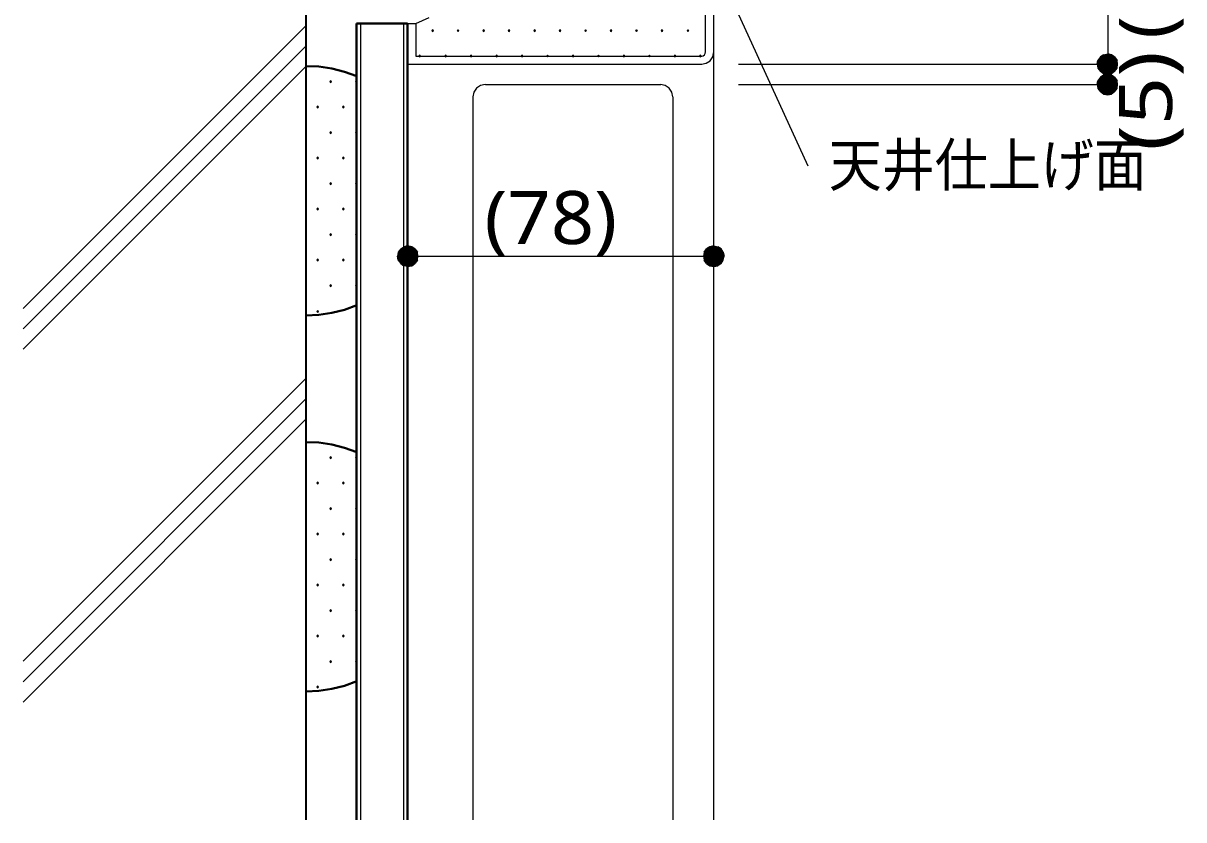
# Model space of a CAD drawing. Header units: millimetres. Extents: x 0 to 420, y 0 to 297.
# Drawn here: x 231.7 to 288.6, y 160.3 to 199.3 of the extents above; entities that cross this region are included whole.
import ezdxf
from ezdxf.enums import TextEntityAlignment as Align

# ---------------------------------------------------------------- set-up
doc = ezdxf.new("R2010")
doc.units = ezdxf.units.MM
doc.styles.add('kst32b', font='NotoSansJP-Variable.ttf')

msp = doc.modelspace()

# ---------------------------------------------------------------- hatches: boundary and pattern name
for points in [[(251.799, 198.967), (251.778, 198.946), (251.756, 198.924), (251.778, 198.903), (251.799, 198.882), (251.82, 198.903), (251.841, 198.924), (251.82, 198.946), (251.799, 198.967)], [(253.048, 198.967), (253.026, 198.946), (253.005, 198.924), (253.026, 198.903), (253.048, 198.882), (253.069, 198.903), (253.09, 198.924), (253.069, 198.946), (253.048, 198.967)], [(254.296, 198.967), (254.275, 198.946), (254.254, 198.924), (254.275, 198.903), (254.296, 198.882), (254.318, 198.903), (254.339, 198.924), (254.318, 198.946), (254.296, 198.967)], [(255.545, 198.967), (255.524, 198.946), (255.503, 198.924), (255.524, 198.903), (255.545, 198.882), (255.566, 198.903), (255.587, 198.924), (255.566, 198.946), (255.545, 198.967)], [(256.794, 198.967), (256.773, 198.946), (256.752, 198.924), (256.773, 198.903), (256.794, 198.882), (256.815, 198.903), (256.836, 198.924), (256.815, 198.946), (256.794, 198.967)], [(258.043, 198.967), (258.022, 198.946), (258, 198.924), (258.022, 198.903), (258.043, 198.882), (258.064, 198.903), (258.085, 198.924), (258.064, 198.946), (258.043, 198.967)], [(259.292, 198.967), (259.271, 198.946), (259.249, 198.924), (259.271, 198.903), (259.292, 198.882), (259.313, 198.903), (259.334, 198.924), (259.313, 198.946), (259.292, 198.967)], [(260.541, 198.967), (260.519, 198.946), (260.498, 198.924), (260.519, 198.903), (260.541, 198.882), (260.562, 198.903), (260.583, 198.924), (260.562, 198.946), (260.541, 198.967)], [(261.789, 198.967), (261.768, 198.946), (261.747, 198.924), (261.768, 198.903), (261.789, 198.882), (261.811, 198.903), (261.832, 198.924), (261.811, 198.946), (261.789, 198.967)], [(263.038, 198.967), (263.017, 198.946), (262.996, 198.924), (263.017, 198.903), (263.038, 198.882), (263.059, 198.903), (263.08, 198.924), (263.059, 198.946), (263.038, 198.967)], [(264.308, 198.967), (264.287, 198.946), (264.266, 198.924), (264.287, 198.903), (264.308, 198.882), (264.329, 198.903), (264.35, 198.924), (264.329, 198.946), (264.308, 198.967)], [(251.164, 197.718), (251.143, 197.697), (251.121, 197.675), (251.143, 197.654), (251.164, 197.633), (251.185, 197.654), (251.206, 197.675), (251.185, 197.697), (251.164, 197.718)], [(252.434, 197.718), (252.412, 197.697), (252.391, 197.675), (252.412, 197.654), (252.434, 197.633), (252.455, 197.654), (252.476, 197.675), (252.455, 197.697), (252.434, 197.718)], [(253.682, 197.718), (253.661, 197.697), (253.64, 197.675), (253.661, 197.654), (253.682, 197.633), (253.704, 197.654), (253.725, 197.675), (253.704, 197.697), (253.682, 197.718)], [(254.931, 197.718), (254.91, 197.697), (254.889, 197.675), (254.91, 197.654), (254.931, 197.633), (254.953, 197.654), (254.974, 197.675), (254.953, 197.697), (254.931, 197.718)], [(256.18, 197.718), (256.159, 197.697), (256.138, 197.675), (256.159, 197.654), (256.18, 197.633), (256.201, 197.654), (256.223, 197.675), (256.201, 197.697), (256.18, 197.718)], [(257.429, 197.718), (257.408, 197.697), (257.387, 197.675), (257.408, 197.654), (257.429, 197.633), (257.45, 197.654), (257.471, 197.675), (257.45, 197.697), (257.429, 197.718)], [(258.678, 197.718), (258.657, 197.697), (258.636, 197.675), (258.657, 197.654), (258.678, 197.633), (258.699, 197.654), (258.72, 197.675), (258.699, 197.697), (258.678, 197.718)], [(259.927, 197.718), (259.905, 197.697), (259.884, 197.675), (259.905, 197.654), (259.927, 197.633), (259.948, 197.654), (259.969, 197.675), (259.948, 197.697), (259.927, 197.718)], [(261.175, 197.718), (261.154, 197.697), (261.133, 197.675), (261.154, 197.654), (261.175, 197.633), (261.197, 197.654), (261.218, 197.675), (261.197, 197.697), (261.175, 197.718)], [(262.424, 197.718), (262.403, 197.697), (262.382, 197.675), (262.403, 197.654), (262.424, 197.633), (262.446, 197.654), (262.467, 197.675), (262.446, 197.697), (262.424, 197.718)], [(263.673, 197.718), (263.652, 197.697), (263.631, 197.675), (263.652, 197.654), (263.673, 197.633), (263.694, 197.654), (263.716, 197.675), (263.694, 197.697), (263.673, 197.718)], [(264.922, 197.718), (264.901, 197.697), (264.88, 197.675), (264.901, 197.654), (264.922, 197.633), (264.943, 197.654), (264.964, 197.675), (264.943, 197.697), (264.922, 197.718)], [(285.348, 197.083), (285.369, 197.273), (284.882, 197.273), (285.348, 197.083)], [(246.803, 196.469), (246.782, 196.448), (246.761, 196.427), (246.782, 196.405), (246.803, 196.384), (246.825, 196.405), (246.846, 196.427), (246.825, 196.448), (246.803, 196.469)], [(248.052, 196.469), (248.031, 196.448), (248.01, 196.427), (248.031, 196.405), (248.052, 196.384), (248.073, 196.405), (248.095, 196.427), (248.073, 196.448), (248.052, 196.469)], [(285.348, 196.088), (285.369, 196.279), (284.882, 196.279), (285.348, 196.088)], [(246.168, 195.22), (246.147, 195.199), (246.126, 195.178), (246.147, 195.157), (246.168, 195.136), (246.189, 195.157), (246.211, 195.178), (246.189, 195.199), (246.168, 195.22)], [(247.417, 195.22), (247.396, 195.199), (247.375, 195.178), (247.396, 195.157), (247.417, 195.136), (247.438, 195.157), (247.46, 195.178), (247.438, 195.199), (247.417, 195.22)], [(246.803, 193.971), (246.782, 193.95), (246.761, 193.929), (246.782, 193.908), (246.803, 193.887), (246.825, 193.908), (246.846, 193.929), (246.825, 193.95), (246.803, 193.971)], [(248.052, 193.971), (248.031, 193.95), (248.01, 193.929), (248.031, 193.908), (248.052, 193.887), (248.073, 193.908), (248.095, 193.929), (248.073, 193.95), (248.052, 193.971)], [(246.168, 192.722), (246.147, 192.701), (246.126, 192.68), (246.147, 192.659), (246.168, 192.638), (246.189, 192.659), (246.211, 192.68), (246.189, 192.701), (246.168, 192.722)], [(247.417, 192.722), (247.396, 192.701), (247.375, 192.68), (247.396, 192.659), (247.417, 192.638), (247.438, 192.659), (247.46, 192.68), (247.438, 192.701), (247.417, 192.722)], [(246.803, 191.474), (246.782, 191.453), (246.761, 191.431), (246.782, 191.41), (246.803, 191.389), (246.825, 191.41), (246.846, 191.431), (246.825, 191.453), (246.803, 191.474)], [(248.052, 191.474), (248.031, 191.453), (248.01, 191.431), (248.031, 191.41), (248.052, 191.389), (248.073, 191.41), (248.095, 191.431), (248.073, 191.453), (248.052, 191.474)], [(246.168, 190.225), (246.147, 190.204), (246.126, 190.182), (246.147, 190.161), (246.168, 190.14), (246.189, 190.161), (246.211, 190.182), (246.189, 190.204), (246.168, 190.225)], [(247.417, 190.225), (247.396, 190.204), (247.375, 190.182), (247.396, 190.161), (247.417, 190.14), (247.438, 190.161), (247.46, 190.182), (247.438, 190.204), (247.417, 190.225)], [(246.803, 188.976), (246.782, 188.955), (246.761, 188.934), (246.782, 188.912), (246.803, 188.891), (246.825, 188.912), (246.846, 188.934), (246.825, 188.955), (246.803, 188.976)], [(248.052, 188.976), (248.031, 188.955), (248.01, 188.934), (248.031, 188.912), (248.052, 188.891), (248.073, 188.912), (248.095, 188.934), (248.073, 188.955), (248.052, 188.976)], [(250.783, 188.341), (250.571, 188.383), (250.571, 187.875), (250.783, 188.341)], [(246.168, 187.727), (246.147, 187.706), (246.126, 187.685), (246.147, 187.664), (246.168, 187.642), (246.189, 187.664), (246.211, 187.685), (246.189, 187.706), (246.168, 187.727)], [(247.417, 187.727), (247.396, 187.706), (247.375, 187.685), (247.396, 187.664), (247.417, 187.642), (247.438, 187.664), (247.46, 187.685), (247.438, 187.706), (247.417, 187.727)], [(265.388, 187.41), (265.578, 187.367), (265.578, 187.875), (265.388, 187.41)], [(246.803, 186.478), (246.782, 186.457), (246.761, 186.436), (246.782, 186.415), (246.803, 186.394), (246.825, 186.415), (246.846, 186.436), (246.825, 186.457), (246.803, 186.478)], [(248.052, 186.478), (248.031, 186.457), (248.01, 186.436), (248.031, 186.415), (248.052, 186.394), (248.073, 186.415), (248.095, 186.436), (248.073, 186.457), (248.052, 186.478)], [(246.168, 185.208), (246.147, 185.187), (246.126, 185.166), (246.147, 185.145), (246.168, 185.124), (246.189, 185.145), (246.211, 185.166), (246.189, 185.187), (246.168, 185.208)], [(246.803, 178.054), (246.782, 178.033), (246.761, 178.012), (246.782, 177.99), (246.803, 177.969), (246.825, 177.99), (246.846, 178.012), (246.825, 178.033), (246.803, 178.054)], [(248.052, 178.054), (248.031, 178.033), (248.01, 178.012), (248.031, 177.99), (248.052, 177.969), (248.073, 177.99), (248.095, 178.012), (248.073, 178.033), (248.052, 178.054)], [(246.168, 176.805), (246.147, 176.784), (246.126, 176.763), (246.147, 176.742), (246.168, 176.721), (246.189, 176.742), (246.211, 176.763), (246.189, 176.784), (246.168, 176.805)], [(247.417, 176.805), (247.396, 176.784), (247.375, 176.763), (247.396, 176.742), (247.417, 176.721), (247.438, 176.742), (247.46, 176.763), (247.438, 176.784), (247.417, 176.805)], [(246.803, 175.556), (246.782, 175.535), (246.761, 175.514), (246.782, 175.493), (246.803, 175.472), (246.825, 175.493), (246.846, 175.514), (246.825, 175.535), (246.803, 175.556)], [(248.052, 175.556), (248.031, 175.535), (248.01, 175.514), (248.031, 175.493), (248.052, 175.472), (248.073, 175.493), (248.095, 175.514), (248.073, 175.535), (248.052, 175.556)], [(246.168, 174.307), (246.147, 174.286), (246.126, 174.265), (246.147, 174.244), (246.168, 174.223), (246.189, 174.244), (246.211, 174.265), (246.189, 174.286), (246.168, 174.307)], [(247.417, 174.307), (247.396, 174.286), (247.375, 174.265), (247.396, 174.244), (247.417, 174.223), (247.438, 174.244), (247.46, 174.265), (247.438, 174.286), (247.417, 174.307)], [(246.803, 173.059), (246.782, 173.037), (246.761, 173.016), (246.782, 172.995), (246.803, 172.974), (246.825, 172.995), (246.846, 173.016), (246.825, 173.037), (246.803, 173.059)], [(248.052, 173.059), (248.031, 173.037), (248.01, 173.016), (248.031, 172.995), (248.052, 172.974), (248.073, 172.995), (248.095, 173.016), (248.073, 173.037), (248.052, 173.059)], [(246.168, 171.81), (246.147, 171.789), (246.126, 171.767), (246.147, 171.746), (246.168, 171.725), (246.189, 171.746), (246.211, 171.767), (246.189, 171.789), (246.168, 171.81)], [(247.417, 171.81), (247.396, 171.789), (247.375, 171.767), (247.396, 171.746), (247.417, 171.725), (247.438, 171.746), (247.46, 171.767), (247.438, 171.789), (247.417, 171.81)], [(246.803, 170.561), (246.782, 170.54), (246.761, 170.519), (246.782, 170.497), (246.803, 170.476), (246.825, 170.497), (246.846, 170.519), (246.825, 170.54), (246.803, 170.561)], [(248.052, 170.561), (248.031, 170.54), (248.01, 170.519), (248.031, 170.497), (248.052, 170.476), (248.073, 170.497), (248.095, 170.519), (248.073, 170.54), (248.052, 170.561)], [(246.168, 169.312), (246.147, 169.291), (246.126, 169.27), (246.147, 169.249), (246.168, 169.227), (246.189, 169.249), (246.211, 169.27), (246.189, 169.291), (246.168, 169.312)], [(247.417, 169.312), (247.396, 169.291), (247.375, 169.27), (247.396, 169.249), (247.417, 169.227), (247.438, 169.249), (247.46, 169.27), (247.438, 169.291), (247.417, 169.312)], [(246.803, 168.063), (246.782, 168.042), (246.761, 168.021), (246.782, 168), (246.803, 167.979), (246.825, 168), (246.846, 168.021), (246.825, 168.042), (246.803, 168.063)], [(248.052, 168.063), (248.031, 168.042), (248.01, 168.021), (248.031, 168), (248.052, 167.979), (248.073, 168), (248.095, 168.021), (248.073, 168.042), (248.052, 168.063)], [(246.168, 166.814), (246.147, 166.793), (246.126, 166.772), (246.147, 166.751), (246.168, 166.73), (246.189, 166.751), (246.211, 166.772), (246.189, 166.793), (246.168, 166.814)]]:
    msp.add_hatch(color=7).paths.add_polyline_path(points)
h = msp.add_hatch(color=7)
h.paths.add_polyline_path([(284.522, 197.633), (284.395, 197.464), (284.882, 197.273), (284.522, 197.633)])
h.paths.add_polyline_path([(284.395, 197.464), (284.882, 197.273), (284.374, 197.273), (284.395, 197.464)])
h.paths.add_polyline_path([(284.882, 197.273), (284.374, 197.273), (284.395, 197.083), (284.882, 197.273)])
h = msp.add_hatch(color=7)
h.paths.add_polyline_path([(285.073, 197.739), (284.882, 197.781), (284.882, 197.273), (285.073, 197.739)])
h.paths.add_polyline_path([(284.882, 197.781), (284.882, 197.273), (284.671, 197.739), (284.882, 197.781)])
h.paths.add_polyline_path([(284.882, 197.273), (284.671, 197.739), (284.522, 197.633), (284.882, 197.273)])
h = msp.add_hatch(color=7)
h.paths.add_polyline_path([(285.369, 197.273), (285.348, 197.464), (284.882, 197.273), (285.369, 197.273)])
h.paths.add_polyline_path([(285.348, 197.464), (284.882, 197.273), (285.221, 197.633), (285.348, 197.464)])
h.paths.add_polyline_path([(284.882, 197.273), (285.221, 197.633), (285.073, 197.739), (284.882, 197.273)])
h = msp.add_hatch(color=7)
h.paths.add_polyline_path([(284.395, 197.083), (284.522, 196.913), (284.882, 197.273), (284.395, 197.083)])
h.paths.add_polyline_path([(284.522, 196.913), (284.882, 197.273), (284.671, 196.808), (284.522, 196.913)])
h.paths.add_polyline_path([(284.882, 197.273), (284.671, 196.808), (284.882, 196.765), (284.882, 197.273)])
h = msp.add_hatch(color=7)
h.paths.add_polyline_path([(284.882, 196.765), (285.073, 196.808), (284.882, 197.273), (284.882, 196.765)])
h.paths.add_polyline_path([(285.073, 196.808), (284.882, 197.273), (285.221, 196.913), (285.073, 196.808)])
h.paths.add_polyline_path([(284.882, 197.273), (285.221, 196.913), (285.348, 197.083), (284.882, 197.273)])
h = msp.add_hatch(color=7)
h.paths.add_polyline_path([(284.522, 196.638), (284.395, 196.469), (284.882, 196.279), (284.522, 196.638)])
h.paths.add_polyline_path([(284.395, 196.469), (284.882, 196.279), (284.374, 196.279), (284.395, 196.469)])
h.paths.add_polyline_path([(284.882, 196.279), (284.374, 196.279), (284.395, 196.088), (284.882, 196.279)])
h = msp.add_hatch(color=7)
h.paths.add_polyline_path([(284.395, 196.088), (284.522, 195.919), (284.882, 196.279), (284.395, 196.088)])
h.paths.add_polyline_path([(284.522, 195.919), (284.882, 196.279), (284.671, 195.813), (284.522, 195.919)])
h.paths.add_polyline_path([(284.882, 196.279), (284.671, 195.813), (284.882, 195.771), (284.882, 196.279)])
h = msp.add_hatch(color=7)
h.paths.add_polyline_path([(285.073, 196.744), (284.882, 196.787), (284.882, 196.279), (285.073, 196.744)])
h.paths.add_polyline_path([(284.882, 196.787), (284.882, 196.279), (284.671, 196.744), (284.882, 196.787)])
h.paths.add_polyline_path([(284.882, 196.279), (284.671, 196.744), (284.522, 196.638), (284.882, 196.279)])
h = msp.add_hatch(color=7)
h.paths.add_polyline_path([(285.369, 196.279), (285.348, 196.469), (284.882, 196.279), (285.369, 196.279)])
h.paths.add_polyline_path([(285.348, 196.469), (284.882, 196.279), (285.221, 196.638), (285.348, 196.469)])
h.paths.add_polyline_path([(284.882, 196.279), (285.221, 196.638), (285.073, 196.744), (284.882, 196.279)])
h = msp.add_hatch(color=7)
h.paths.add_polyline_path([(284.882, 195.771), (285.073, 195.813), (284.882, 196.279), (284.882, 195.771)])
h.paths.add_polyline_path([(285.073, 195.813), (284.882, 196.279), (285.221, 195.919), (285.073, 195.813)])
h.paths.add_polyline_path([(284.882, 196.279), (285.221, 195.919), (285.348, 196.088), (284.882, 196.279)])
h = msp.add_hatch(color=7)
h.paths.add_polyline_path([(250.571, 188.383), (250.38, 188.341), (250.571, 187.875), (250.571, 188.383)])
h.paths.add_polyline_path([(250.38, 188.341), (250.571, 187.875), (250.232, 188.235), (250.38, 188.341)])
h.paths.add_polyline_path([(250.571, 187.875), (250.232, 188.235), (250.105, 188.066), (250.571, 187.875)])
h = msp.add_hatch(color=7)
h.paths.add_polyline_path([(251.079, 187.875), (251.058, 188.066), (250.571, 187.875), (251.079, 187.875)])
h.paths.add_polyline_path([(251.058, 188.066), (250.571, 187.875), (250.931, 188.235), (251.058, 188.066)])
h.paths.add_polyline_path([(250.571, 187.875), (250.931, 188.235), (250.783, 188.341), (250.571, 187.875)])
h = msp.add_hatch(color=7)
h.paths.add_polyline_path([(265.388, 188.341), (265.218, 188.235), (265.578, 187.875), (265.388, 188.341)])
h.paths.add_polyline_path([(265.218, 188.235), (265.578, 187.875), (265.112, 188.066), (265.218, 188.235)])
h.paths.add_polyline_path([(265.578, 187.875), (265.112, 188.066), (265.07, 187.875), (265.578, 187.875)])
h = msp.add_hatch(color=7)
h.paths.add_polyline_path([(265.938, 188.235), (265.769, 188.341), (265.578, 187.875), (265.938, 188.235)])
h.paths.add_polyline_path([(265.769, 188.341), (265.578, 187.875), (265.578, 188.383), (265.769, 188.341)])
h.paths.add_polyline_path([(265.578, 187.875), (265.578, 188.383), (265.388, 188.341), (265.578, 187.875)])
h = msp.add_hatch(color=7)
h.paths.add_polyline_path([(250.105, 188.066), (250.084, 187.875), (250.571, 187.875), (250.105, 188.066)])
h.paths.add_polyline_path([(250.084, 187.875), (250.571, 187.875), (250.105, 187.685), (250.084, 187.875)])
h.paths.add_polyline_path([(250.571, 187.875), (250.105, 187.685), (250.232, 187.515), (250.571, 187.875)])
h = msp.add_hatch(color=7)
h.paths.add_polyline_path([(250.232, 187.515), (250.38, 187.41), (250.571, 187.875), (250.232, 187.515)])
h.paths.add_polyline_path([(250.38, 187.41), (250.571, 187.875), (250.571, 187.367), (250.38, 187.41)])
h.paths.add_polyline_path([(250.571, 187.875), (250.571, 187.367), (250.783, 187.41), (250.571, 187.875)])
h = msp.add_hatch(color=7)
h.paths.add_polyline_path([(250.783, 187.41), (250.931, 187.515), (250.571, 187.875), (250.783, 187.41)])
h.paths.add_polyline_path([(250.931, 187.515), (250.571, 187.875), (251.058, 187.685), (250.931, 187.515)])
h.paths.add_polyline_path([(250.571, 187.875), (251.058, 187.685), (251.079, 187.875), (250.571, 187.875)])
h = msp.add_hatch(color=7)
h.paths.add_polyline_path([(265.07, 187.875), (265.112, 187.685), (265.578, 187.875), (265.07, 187.875)])
h.paths.add_polyline_path([(265.112, 187.685), (265.578, 187.875), (265.218, 187.515), (265.112, 187.685)])
h.paths.add_polyline_path([(265.578, 187.875), (265.218, 187.515), (265.388, 187.41), (265.578, 187.875)])
h = msp.add_hatch(color=7)
h.paths.add_polyline_path([(266.044, 187.685), (266.086, 187.875), (265.578, 187.875), (266.044, 187.685)])
h.paths.add_polyline_path([(266.086, 187.875), (265.578, 187.875), (266.044, 188.066), (266.086, 187.875)])
h.paths.add_polyline_path([(265.578, 187.875), (266.044, 188.066), (265.938, 188.235), (265.578, 187.875)])
h = msp.add_hatch(color=7)
h.paths.add_polyline_path([(265.578, 187.367), (265.769, 187.41), (265.578, 187.875), (265.578, 187.367)])
h.paths.add_polyline_path([(265.769, 187.41), (265.578, 187.875), (265.938, 187.515), (265.769, 187.41)])
h.paths.add_polyline_path([(265.578, 187.875), (265.938, 187.515), (266.044, 187.685), (265.578, 187.875)])

# ---------------------------------------------------------------- linework, layer by layer
at = {"lineweight": 13}
for points in [[(284.882, 211.264), (284.882, 206.269), (284.882, 197.273)], [(265.176, 197.866), (265.176, 205.676)], [(265.578, 197.866), (265.578, 205.676)], [(266.531, 200.279), (270.193, 192.299)], [(231.733, 185.314), (245.576, 199.157)], [(248.285, 160.274), (248.285, 199.263)], [(250.38, 160.274), (250.38, 199.263)], [(250.571, 197.273), (250.571, 199.263)], [(250.571, 199.263), (250.973, 199.263)], [(250.973, 199.263), (251.629, 199.559)], [(250.973, 199.263), (250.973, 197.675)], [(231.733, 184.319), (245.576, 198.162)], [(250.973, 197.675), (264.986, 197.675)], [(264.975, 197.675), (265.053, 197.691), (265.117, 197.734), (265.16, 197.798), (265.176, 197.877)], [(264.975, 197.273), (265.21, 197.321), (265.401, 197.45), (265.531, 197.642), (265.578, 197.877)], [(265.578, 160.274), (265.578, 197.866)], [(231.733, 183.324), (245.576, 197.167)], [(250.571, 197.273), (264.986, 197.273)], [(266.785, 197.273), (284.882, 197.273)], [(284.882, 197.273), (284.882, 196.279)], [(254.37, 196.279), (254.136, 196.231), (253.944, 196.102), (253.815, 195.91), (253.767, 195.675)], [(254.381, 196.279), (262.975, 196.279)], [(263.567, 195.675), (263.52, 195.91), (263.391, 196.102), (263.199, 196.231), (262.964, 196.279)], [(266.785, 196.279), (284.903, 196.279)], [(253.788, 160.274), (253.788, 195.665)], [(263.589, 160.274), (263.589, 195.665)], [(250.571, 187.875), (265.578, 187.875)], [(231.733, 168.042), (245.576, 181.885)], [(231.733, 167.026), (245.576, 180.89)], [(231.733, 166.031), (245.576, 179.896)]]:
    msp.add_lwpolyline(points, dxfattribs=at)
at = {"lineweight": 25}
msp.add_lwpolyline([(245.576, 200.66), (245.576, 160.274)], dxfattribs=at)
at = {"lineweight": 30}
for points in [[(250.571, 199.263), (248.073, 199.263)], [(248.073, 160.274), (248.073, 199.263)], [(250.571, 160.274), (250.571, 199.263)], [(248.076, 196.686), (247.474, 196.91), (246.853, 197.069), (246.218, 197.162), (245.576, 197.188)], [(245.576, 184.976), (246.218, 185.002), (246.853, 185.095), (247.474, 185.254), (248.076, 185.478)], [(248.076, 178.271), (247.474, 178.495), (246.853, 178.654), (246.218, 178.747), (245.576, 178.773)], [(245.576, 166.561), (246.218, 166.587), (246.853, 166.68), (247.474, 166.839), (248.076, 167.063)]]:
    msp.add_lwpolyline(points, dxfattribs=at)
at = {"lineweight": 0}
for points in [[(251.799, 198.967), (251.778, 198.946), (251.756, 198.924), (251.778, 198.903), (251.799, 198.882), (251.82, 198.903), (251.841, 198.924), (251.82, 198.946)], [(253.048, 198.967), (253.026, 198.946), (253.005, 198.924), (253.026, 198.903), (253.048, 198.882), (253.069, 198.903), (253.09, 198.924), (253.069, 198.946)], [(254.296, 198.967), (254.275, 198.946), (254.254, 198.924), (254.275, 198.903), (254.296, 198.882), (254.318, 198.903), (254.339, 198.924), (254.318, 198.946)], [(255.545, 198.967), (255.524, 198.946), (255.503, 198.924), (255.524, 198.903), (255.545, 198.882), (255.566, 198.903), (255.587, 198.924), (255.566, 198.946)], [(256.794, 198.967), (256.773, 198.946), (256.752, 198.924), (256.773, 198.903), (256.794, 198.882), (256.815, 198.903), (256.836, 198.924), (256.815, 198.946)], [(258.043, 198.967), (258.022, 198.946), (258, 198.924), (258.022, 198.903), (258.043, 198.882), (258.064, 198.903), (258.085, 198.924), (258.064, 198.946)], [(259.292, 198.967), (259.271, 198.946), (259.249, 198.924), (259.271, 198.903), (259.292, 198.882), (259.313, 198.903), (259.334, 198.924), (259.313, 198.946)], [(260.541, 198.967), (260.519, 198.946), (260.498, 198.924), (260.519, 198.903), (260.541, 198.882), (260.562, 198.903), (260.583, 198.924), (260.562, 198.946)], [(261.789, 198.967), (261.768, 198.946), (261.747, 198.924), (261.768, 198.903), (261.789, 198.882), (261.811, 198.903), (261.832, 198.924), (261.811, 198.946)], [(263.038, 198.967), (263.017, 198.946), (262.996, 198.924), (263.017, 198.903), (263.038, 198.882), (263.059, 198.903), (263.08, 198.924), (263.059, 198.946)], [(264.308, 198.967), (264.287, 198.946), (264.266, 198.924), (264.287, 198.903), (264.308, 198.882), (264.329, 198.903), (264.35, 198.924), (264.329, 198.946)], [(251.164, 197.718), (251.143, 197.697), (251.121, 197.675), (251.143, 197.654), (251.164, 197.633), (251.185, 197.654), (251.206, 197.675), (251.185, 197.697)], [(252.434, 197.718), (252.412, 197.697), (252.391, 197.675), (252.412, 197.654), (252.434, 197.633), (252.455, 197.654), (252.476, 197.675), (252.455, 197.697)], [(253.682, 197.718), (253.661, 197.697), (253.64, 197.675), (253.661, 197.654), (253.682, 197.633), (253.704, 197.654), (253.725, 197.675), (253.704, 197.697)], [(254.931, 197.718), (254.91, 197.697), (254.889, 197.675), (254.91, 197.654), (254.931, 197.633), (254.953, 197.654), (254.974, 197.675), (254.953, 197.697)], [(256.18, 197.718), (256.159, 197.697), (256.138, 197.675), (256.159, 197.654), (256.18, 197.633), (256.201, 197.654), (256.223, 197.675), (256.201, 197.697)], [(257.429, 197.718), (257.408, 197.697), (257.387, 197.675), (257.408, 197.654), (257.429, 197.633), (257.45, 197.654), (257.471, 197.675), (257.45, 197.697)], [(258.678, 197.718), (258.657, 197.697), (258.636, 197.675), (258.657, 197.654), (258.678, 197.633), (258.699, 197.654), (258.72, 197.675), (258.699, 197.697)], [(259.927, 197.718), (259.905, 197.697), (259.884, 197.675), (259.905, 197.654), (259.927, 197.633), (259.948, 197.654), (259.969, 197.675), (259.948, 197.697)], [(261.175, 197.718), (261.154, 197.697), (261.133, 197.675), (261.154, 197.654), (261.175, 197.633), (261.197, 197.654), (261.218, 197.675), (261.197, 197.697)], [(262.424, 197.718), (262.403, 197.697), (262.382, 197.675), (262.403, 197.654), (262.424, 197.633), (262.446, 197.654), (262.467, 197.675), (262.446, 197.697)], [(263.673, 197.718), (263.652, 197.697), (263.631, 197.675), (263.652, 197.654), (263.673, 197.633), (263.694, 197.654), (263.716, 197.675), (263.694, 197.697)], [(264.922, 197.718), (264.901, 197.697), (264.88, 197.675), (264.901, 197.654), (264.922, 197.633), (264.943, 197.654), (264.964, 197.675), (264.943, 197.697)], [(284.395, 197.464), (284.882, 197.273), (284.374, 197.273)], [(284.522, 197.633), (284.395, 197.464), (284.882, 197.273)], [(284.882, 197.273), (284.671, 197.739), (284.522, 197.633)], [(284.882, 197.781), (284.882, 197.273), (284.671, 197.739)], [(285.073, 197.739), (284.882, 197.781), (284.882, 197.273)], [(284.882, 197.273), (285.221, 197.633), (285.073, 197.739)], [(285.348, 197.464), (284.882, 197.273), (285.221, 197.633)], [(285.369, 197.273), (285.348, 197.464), (284.882, 197.273)], [(284.882, 197.273), (284.374, 197.273), (284.395, 197.083)], [(284.395, 197.083), (284.522, 196.913), (284.882, 197.273)], [(284.522, 196.913), (284.882, 197.273), (284.671, 196.808)], [(284.882, 197.273), (284.671, 196.808), (284.882, 196.765)], [(284.882, 196.765), (285.073, 196.808), (284.882, 197.273)], [(285.073, 196.808), (284.882, 197.273), (285.221, 196.913)], [(284.882, 197.273), (285.221, 196.913), (285.348, 197.083)], [(285.348, 197.083), (285.369, 197.273), (284.882, 197.273)], [(246.803, 196.469), (246.782, 196.448), (246.761, 196.427), (246.782, 196.405), (246.803, 196.384), (246.825, 196.405), (246.846, 196.427), (246.825, 196.448)], [(248.052, 196.469), (248.031, 196.448), (248.01, 196.427), (248.031, 196.405), (248.052, 196.384), (248.073, 196.405), (248.095, 196.427), (248.073, 196.448)], [(284.395, 196.469), (284.882, 196.279), (284.374, 196.279)], [(284.882, 196.279), (284.374, 196.279), (284.395, 196.088)], [(284.522, 196.638), (284.395, 196.469), (284.882, 196.279)], [(284.395, 196.088), (284.522, 195.919), (284.882, 196.279)], [(284.882, 196.279), (284.671, 196.744), (284.522, 196.638)], [(284.522, 195.919), (284.882, 196.279), (284.671, 195.813)], [(284.882, 196.787), (284.882, 196.279), (284.671, 196.744)], [(284.882, 196.279), (284.671, 195.813), (284.882, 195.771)], [(285.073, 196.744), (284.882, 196.787), (284.882, 196.279)], [(284.882, 196.279), (285.221, 196.638), (285.073, 196.744)], [(285.348, 196.469), (284.882, 196.279), (285.221, 196.638)], [(285.369, 196.279), (285.348, 196.469), (284.882, 196.279)], [(284.882, 195.771), (285.073, 195.813), (284.882, 196.279)], [(285.073, 195.813), (284.882, 196.279), (285.221, 195.919)], [(284.882, 196.279), (285.221, 195.919), (285.348, 196.088)], [(285.348, 196.088), (285.369, 196.279), (284.882, 196.279)], [(246.168, 195.22), (246.147, 195.199), (246.126, 195.178), (246.147, 195.157), (246.168, 195.136), (246.189, 195.157), (246.211, 195.178), (246.189, 195.199)], [(247.417, 195.22), (247.396, 195.199), (247.375, 195.178), (247.396, 195.157), (247.417, 195.136), (247.438, 195.157), (247.46, 195.178), (247.438, 195.199)], [(246.803, 193.971), (246.782, 193.95), (246.761, 193.929), (246.782, 193.908), (246.803, 193.887), (246.825, 193.908), (246.846, 193.929), (246.825, 193.95)], [(248.052, 193.971), (248.031, 193.95), (248.01, 193.929), (248.031, 193.908), (248.052, 193.887), (248.073, 193.908), (248.095, 193.929), (248.073, 193.95)], [(246.168, 192.722), (246.147, 192.701), (246.126, 192.68), (246.147, 192.659), (246.168, 192.638), (246.189, 192.659), (246.211, 192.68), (246.189, 192.701)], [(247.417, 192.722), (247.396, 192.701), (247.375, 192.68), (247.396, 192.659), (247.417, 192.638), (247.438, 192.659), (247.46, 192.68), (247.438, 192.701)], [(246.803, 191.474), (246.782, 191.453), (246.761, 191.431), (246.782, 191.41), (246.803, 191.389), (246.825, 191.41), (246.846, 191.431), (246.825, 191.453)], [(248.052, 191.474), (248.031, 191.453), (248.01, 191.431), (248.031, 191.41), (248.052, 191.389), (248.073, 191.41), (248.095, 191.431), (248.073, 191.453)], [(246.168, 190.225), (246.147, 190.204), (246.126, 190.182), (246.147, 190.161), (246.168, 190.14), (246.189, 190.161), (246.211, 190.182), (246.189, 190.204)], [(247.417, 190.225), (247.396, 190.204), (247.375, 190.182), (247.396, 190.161), (247.417, 190.14), (247.438, 190.161), (247.46, 190.182), (247.438, 190.204)], [(246.803, 188.976), (246.782, 188.955), (246.761, 188.934), (246.782, 188.912), (246.803, 188.891), (246.825, 188.912), (246.846, 188.934), (246.825, 188.955)], [(248.052, 188.976), (248.031, 188.955), (248.01, 188.934), (248.031, 188.912), (248.052, 188.891), (248.073, 188.912), (248.095, 188.934), (248.073, 188.955)], [(250.38, 188.341), (250.571, 187.875), (250.232, 188.235)], [(250.571, 188.383), (250.38, 188.341), (250.571, 187.875)], [(250.783, 188.341), (250.571, 188.383), (250.571, 187.875)], [(250.571, 187.875), (250.931, 188.235), (250.783, 188.341)], [(265.388, 188.341), (265.218, 188.235), (265.578, 187.875)], [(265.578, 187.875), (265.578, 188.383), (265.388, 188.341)], [(265.769, 188.341), (265.578, 187.875), (265.578, 188.383)], [(265.938, 188.235), (265.769, 188.341), (265.578, 187.875)], [(246.168, 187.727), (246.147, 187.706), (246.126, 187.685), (246.147, 187.664), (246.168, 187.642), (246.189, 187.664), (246.211, 187.685), (246.189, 187.706)], [(247.417, 187.727), (247.396, 187.706), (247.375, 187.685), (247.396, 187.664), (247.417, 187.642), (247.438, 187.664), (247.46, 187.685), (247.438, 187.706)], [(250.105, 188.066), (250.084, 187.875), (250.571, 187.875)], [(250.084, 187.875), (250.571, 187.875), (250.105, 187.685)], [(250.571, 187.875), (250.232, 188.235), (250.105, 188.066)], [(250.571, 187.875), (250.105, 187.685), (250.232, 187.515)], [(250.232, 187.515), (250.38, 187.41), (250.571, 187.875)], [(250.38, 187.41), (250.571, 187.875), (250.571, 187.367)], [(251.058, 188.066), (250.571, 187.875), (250.931, 188.235)], [(251.079, 187.875), (251.058, 188.066), (250.571, 187.875)], [(250.571, 187.875), (250.571, 187.367), (250.783, 187.41)], [(250.783, 187.41), (250.931, 187.515), (250.571, 187.875)], [(250.931, 187.515), (250.571, 187.875), (251.058, 187.685)], [(250.571, 187.875), (251.058, 187.685), (251.079, 187.875)], [(265.578, 187.875), (265.112, 188.066), (265.07, 187.875)], [(265.07, 187.875), (265.112, 187.685), (265.578, 187.875)], [(265.218, 188.235), (265.578, 187.875), (265.112, 188.066)], [(265.112, 187.685), (265.578, 187.875), (265.218, 187.515)], [(265.578, 187.875), (265.218, 187.515), (265.388, 187.41)], [(265.388, 187.41), (265.578, 187.367), (265.578, 187.875)], [(265.578, 187.875), (266.044, 188.066), (265.938, 188.235)], [(266.086, 187.875), (265.578, 187.875), (266.044, 188.066)], [(265.578, 187.367), (265.769, 187.41), (265.578, 187.875)], [(265.769, 187.41), (265.578, 187.875), (265.938, 187.515)], [(265.578, 187.875), (265.938, 187.515), (266.044, 187.685)], [(266.044, 187.685), (266.086, 187.875), (265.578, 187.875)], [(246.803, 186.478), (246.782, 186.457), (246.761, 186.436), (246.782, 186.415), (246.803, 186.394), (246.825, 186.415), (246.846, 186.436), (246.825, 186.457)], [(248.052, 186.478), (248.031, 186.457), (248.01, 186.436), (248.031, 186.415), (248.052, 186.394), (248.073, 186.415), (248.095, 186.436), (248.073, 186.457)], [(246.168, 185.208), (246.147, 185.187), (246.126, 185.166), (246.147, 185.145), (246.168, 185.124), (246.189, 185.145), (246.211, 185.166), (246.189, 185.187)], [(246.803, 178.054), (246.782, 178.033), (246.761, 178.012), (246.782, 177.99), (246.803, 177.969), (246.825, 177.99), (246.846, 178.012), (246.825, 178.033)], [(248.052, 178.054), (248.031, 178.033), (248.01, 178.012), (248.031, 177.99), (248.052, 177.969), (248.073, 177.99), (248.095, 178.012), (248.073, 178.033)], [(246.168, 176.805), (246.147, 176.784), (246.126, 176.763), (246.147, 176.742), (246.168, 176.721), (246.189, 176.742), (246.211, 176.763), (246.189, 176.784)], [(247.417, 176.805), (247.396, 176.784), (247.375, 176.763), (247.396, 176.742), (247.417, 176.721), (247.438, 176.742), (247.46, 176.763), (247.438, 176.784)], [(246.803, 175.556), (246.782, 175.535), (246.761, 175.514), (246.782, 175.493), (246.803, 175.472), (246.825, 175.493), (246.846, 175.514), (246.825, 175.535)], [(248.052, 175.556), (248.031, 175.535), (248.01, 175.514), (248.031, 175.493), (248.052, 175.472), (248.073, 175.493), (248.095, 175.514), (248.073, 175.535)], [(246.168, 174.307), (246.147, 174.286), (246.126, 174.265), (246.147, 174.244), (246.168, 174.223), (246.189, 174.244), (246.211, 174.265), (246.189, 174.286)], [(247.417, 174.307), (247.396, 174.286), (247.375, 174.265), (247.396, 174.244), (247.417, 174.223), (247.438, 174.244), (247.46, 174.265), (247.438, 174.286)], [(246.803, 173.059), (246.782, 173.037), (246.761, 173.016), (246.782, 172.995), (246.803, 172.974), (246.825, 172.995), (246.846, 173.016), (246.825, 173.037)], [(248.052, 173.059), (248.031, 173.037), (248.01, 173.016), (248.031, 172.995), (248.052, 172.974), (248.073, 172.995), (248.095, 173.016), (248.073, 173.037)], [(246.168, 171.81), (246.147, 171.789), (246.126, 171.767), (246.147, 171.746), (246.168, 171.725), (246.189, 171.746), (246.211, 171.767), (246.189, 171.789)], [(247.417, 171.81), (247.396, 171.789), (247.375, 171.767), (247.396, 171.746), (247.417, 171.725), (247.438, 171.746), (247.46, 171.767), (247.438, 171.789)], [(246.803, 170.561), (246.782, 170.54), (246.761, 170.519), (246.782, 170.497), (246.803, 170.476), (246.825, 170.497), (246.846, 170.519), (246.825, 170.54)], [(248.052, 170.561), (248.031, 170.54), (248.01, 170.519), (248.031, 170.497), (248.052, 170.476), (248.073, 170.497), (248.095, 170.519), (248.073, 170.54)], [(246.168, 169.312), (246.147, 169.291), (246.126, 169.27), (246.147, 169.249), (246.168, 169.227), (246.189, 169.249), (246.211, 169.27), (246.189, 169.291)], [(247.417, 169.312), (247.396, 169.291), (247.375, 169.27), (247.396, 169.249), (247.417, 169.227), (247.438, 169.249), (247.46, 169.27), (247.438, 169.291)], [(246.803, 168.063), (246.782, 168.042), (246.761, 168.021), (246.782, 168), (246.803, 167.979), (246.825, 168), (246.846, 168.021), (246.825, 168.042)], [(248.052, 168.063), (248.031, 168.042), (248.01, 168.021), (248.031, 168), (248.052, 167.979), (248.073, 168), (248.095, 168.021), (248.073, 168.042)], [(246.168, 166.814), (246.147, 166.793), (246.126, 166.772), (246.147, 166.751), (246.168, 166.73), (246.189, 166.751), (246.211, 166.772), (246.189, 166.793)]]:
    msp.add_lwpolyline(points, close=True, dxfattribs=at)

# ---------------------------------------------------------------- texts
at = {"style": 'kst32b'}
for s, height, p, p2 in [('(45)', 2.5989, (288.036, 198.522), (288.036, 205.019)), ('(5)', 2.5989, (288.036, 193.04), (288.036, 197.913)), ('天井仕上げ面', 2.0791, (271.209, 191.304), (286.802, 191.304)), ('(78)', 2.5989, (254.339, 188.468), (260.836, 188.468))]:
    msp.add_text(s, height=height, dxfattribs=at).set_placement(p, p2, align=Align.FIT)

doc.saveas('drawing.dxf')
